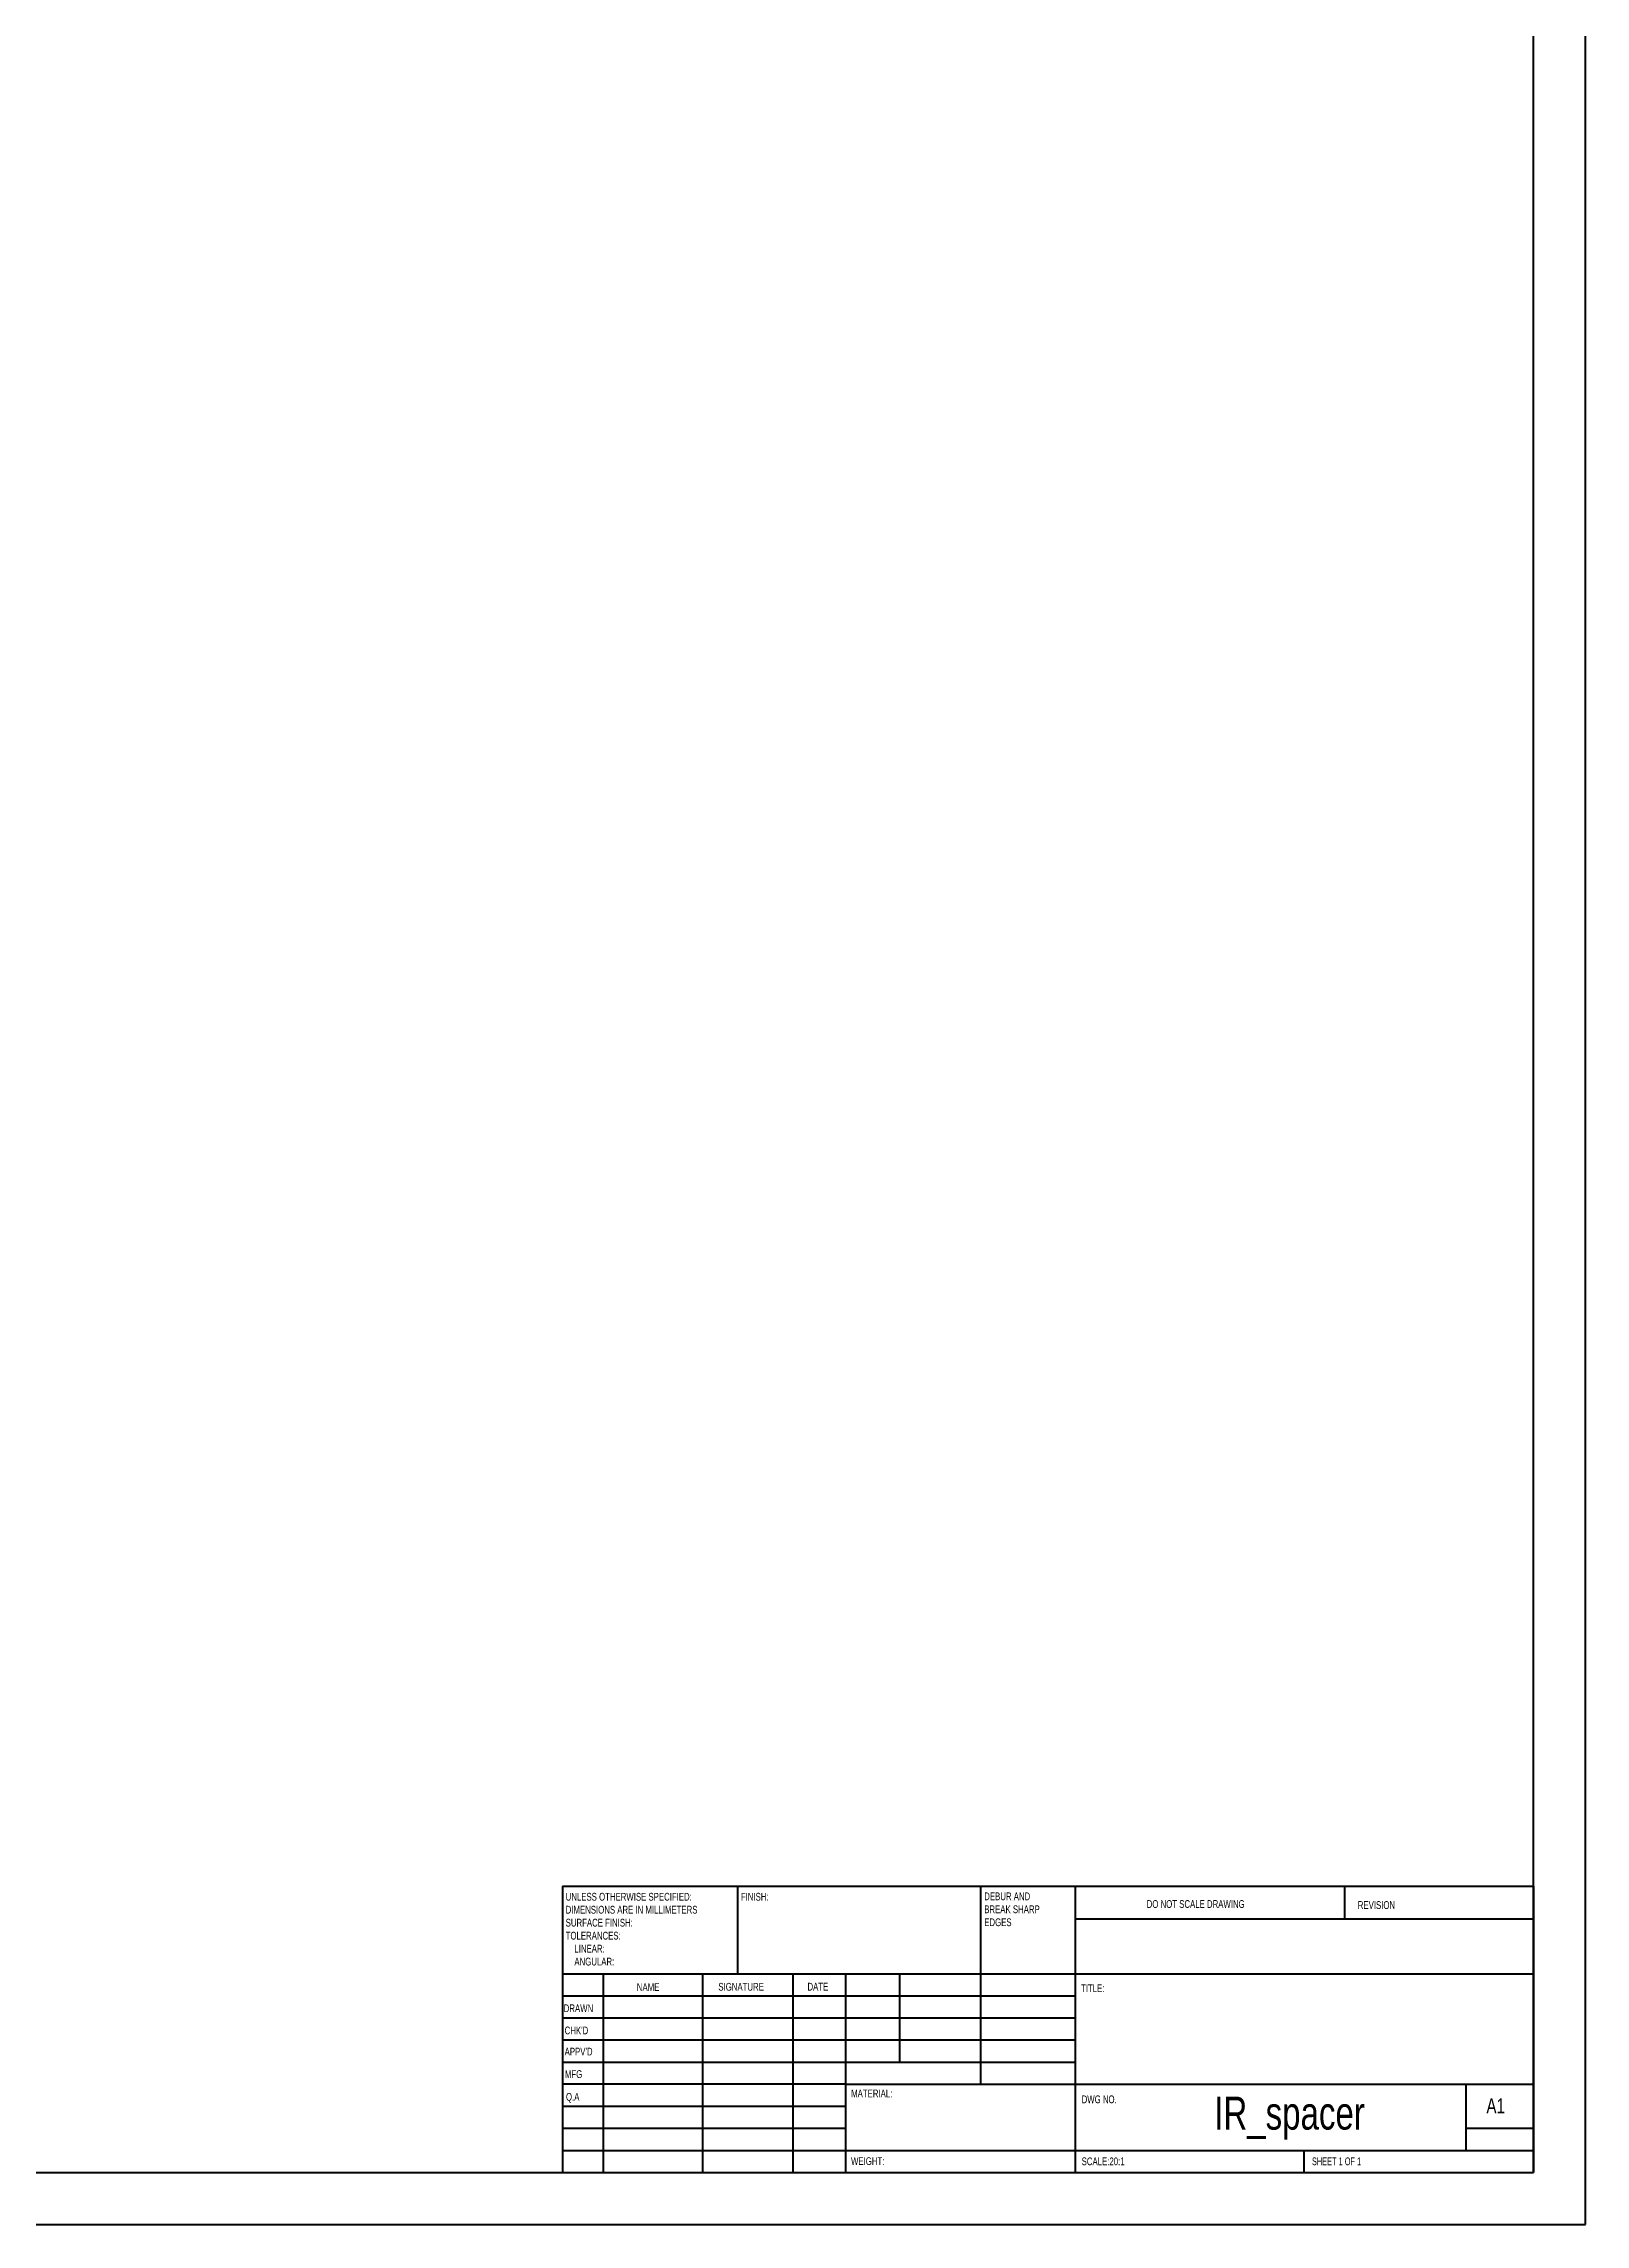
# Model space of a CAD drawing. Header units: millimetres. Extents: x 0 to 59.5, y 0 to 42.1.
# Drawn here: x 44.59 to 59.45, y 0.01 to 21.04 of the extents above; entities that cross this region are included whole.
import ezdxf

# ---------------------------------------------------------------- set-up
doc = ezdxf.new("R2010")
doc.units = ezdxf.units.MM
doc.header["$LTSCALE"] = 0.05
doc.styles.add('SLDTEXTSTYLE0', font='TXT', dxfattribs={"width": 0.75})
doc.styles.add('SLDTEXTSTYLE1', font='TXT', dxfattribs={"width": 0.6875})

# ---------------------------------------------------------------- blocks, each defined once
blk = doc.blocks.new('SW_NOTE_0')
at = {"color": 0, "linetype": 'Continuous', "lineweight": 0, "char_height": 0.075, "attachment_point": 1, "style": 'SLDTEXTSTYLE0'}
for s, insert in [('DEBUR AND', (0, 0.097)), ('BREAK SHARP', (0, -0.028)), ('EDGES', (0, -0.153))]:
    blk.add_mtext(s, dxfattribs=dict(at, insert=insert))
blk = doc.blocks.new('SW_NOTE_1')
at = {"color": 0, "linetype": 'Continuous', "lineweight": 0, "char_height": 0.075, "attachment_point": 1, "style": 'SLDTEXTSTYLE0'}
for s, insert in [('UNLESS OTHERWISE SPECIFIED:', (0, 0.097)), ('SURFACE FINISH:', (0, -0.153)), ('DIMENSIONS ARE IN MILLIMETERS', (0, -0.028)), ('TOLERANCES:', (0, -0.278)), ('LINEAR:', (0.084, -0.403)), ('ANGULAR:', (0.084, -0.528))]:
    blk.add_mtext(s, dxfattribs=dict(at, insert=insert))

msp = doc.modelspace()

# ---------------------------------------------------------------- linework, layer by layer
at = {"color": 7, "linetype": 'Continuous', "lineweight": 40}
for p, q in [((59.454, 0.011), (59.454, 42.061)), ((58.954, 0.511), (58.954, 41.561)), ((49.594, 3.273), (58.954, 3.273)), ((49.594, 3.273), (49.594, 0.511)), ((51.284, 2.423), (51.284, 3.273)), ((53.624, 3.273), (53.624, 1.361)), ((54.534, 3.273), (54.534, 0.511)), ((57.134, 2.954), (57.134, 3.273)), ((58.954, 3.273), (58.954, 0.511)), ((58.954, 2.954), (54.534, 2.954)), ((58.954, 2.423), (49.594, 2.423)), ((49.984, 2.423), (49.984, 0.511)), ((50.943, 2.423), (50.943, 0.511)), ((51.814, 2.423), (51.814, 0.511)), ((52.324, 0.511), (52.324, 2.423)), ((52.844, 1.573), (52.844, 2.423)), ((54.534, 2.211), (49.594, 2.211)), ((54.534, 1.998), (49.594, 1.998)), ((54.534, 1.786), (49.594, 1.786)), ((54.534, 1.573), (49.594, 1.573)), ((52.324, 1.361), (49.594, 1.361)), ((52.324, 1.361), (58.954, 1.361)), ((58.304, 0.723), (58.304, 1.361)), ((52.324, 1.148), (49.594, 1.148)), ((52.324, 0.936), (49.594, 0.936)), ((58.954, 0.936), (58.304, 0.936)), ((49.594, 0.723), (58.954, 0.723)), ((56.744, 0.511), (56.744, 0.723)), ((1.254, 0.511), (58.954, 0.511)), ((0.004, 0.011), (59.454, 0.011))]:
    msp.add_line(p, q, dxfattribs=at)

# ---------------------------------------------------------------- block references
at = {"color": 7, "linetype": 'Continuous', "lineweight": 0}
for name, p in [('SW_NOTE_1', (49.624, 3.11)), ('SW_NOTE_0', (53.659, 3.114))]:
    msp.add_blockref(name, p, dxfattribs=at)

# ---------------------------------------------------------------- texts
for s, insert, char_height, attachment_point, style in [('FINISH:', (51.313, 3.207), 0.075, 1, 'SLDTEXTSTYLE0'), ('DO NOT SCALE DRAWING', (55.225, 3.137), 0.075, 1, 'SLDTEXTSTYLE0'), ('REVISION', (57.26, 3.127), 0.075, 1, 'SLDTEXTSTYLE0'), ('NAME', (50.31, 2.336), 0.075, 1, 'SLDTEXTSTYLE0'), ('SIGNATURE', (51.096, 2.339), 0.075, 1, 'SLDTEXTSTYLE0'), ('DATE', (51.955, 2.34), 0.075, 1, 'SLDTEXTSTYLE0'), ('TITLE:', (54.592, 2.325), 0.075, 1, 'SLDTEXTSTYLE0'), ('DRAWN', (49.605, 2.132), 0.075, 1, 'SLDTEXTSTYLE0'), ("CHK'D", (49.614, 1.918), 0.075, 1, 'SLDTEXTSTYLE0'), ("APPV'D", (49.614, 1.714), 0.075, 1, 'SLDTEXTSTYLE0'), ('MFG', (49.617, 1.497), 0.075, 1, 'SLDTEXTSTYLE0'), ('Q.A', (49.627, 1.278), 0.075, 1, 'SLDTEXTSTYLE0'), ('MATERIAL:', (52.376, 1.31), 0.075, 1, 'SLDTEXTSTYLE0'), ('DWG NO.', (54.598, 1.254), 0.075, 1, 'SLDTEXTSTYLE0'), ('IR_spacer', (56.602, 1.242), 0.3175, 2, 'SLDTEXTSTYLE0'), ('A1', (58.5, 1.226), 0.1455, 1, 'SLDTEXTSTYLE0'), ('WEIGHT:', (52.375, 0.658), 0.0749, 1, 'SLDTEXTSTYLE0'), ('SCALE:20:1', (54.598, 0.656), 0.075, 1, 'SLDTEXTSTYLE0'), ('SHEET 1 OF 1', (56.818, 0.656), 0.075, 1, 'SLDTEXTSTYLE1')]:
    msp.add_mtext(s, dxfattribs=dict(at, insert=insert, char_height=char_height, attachment_point=attachment_point, style=style))

doc.saveas('drawing.dxf')
